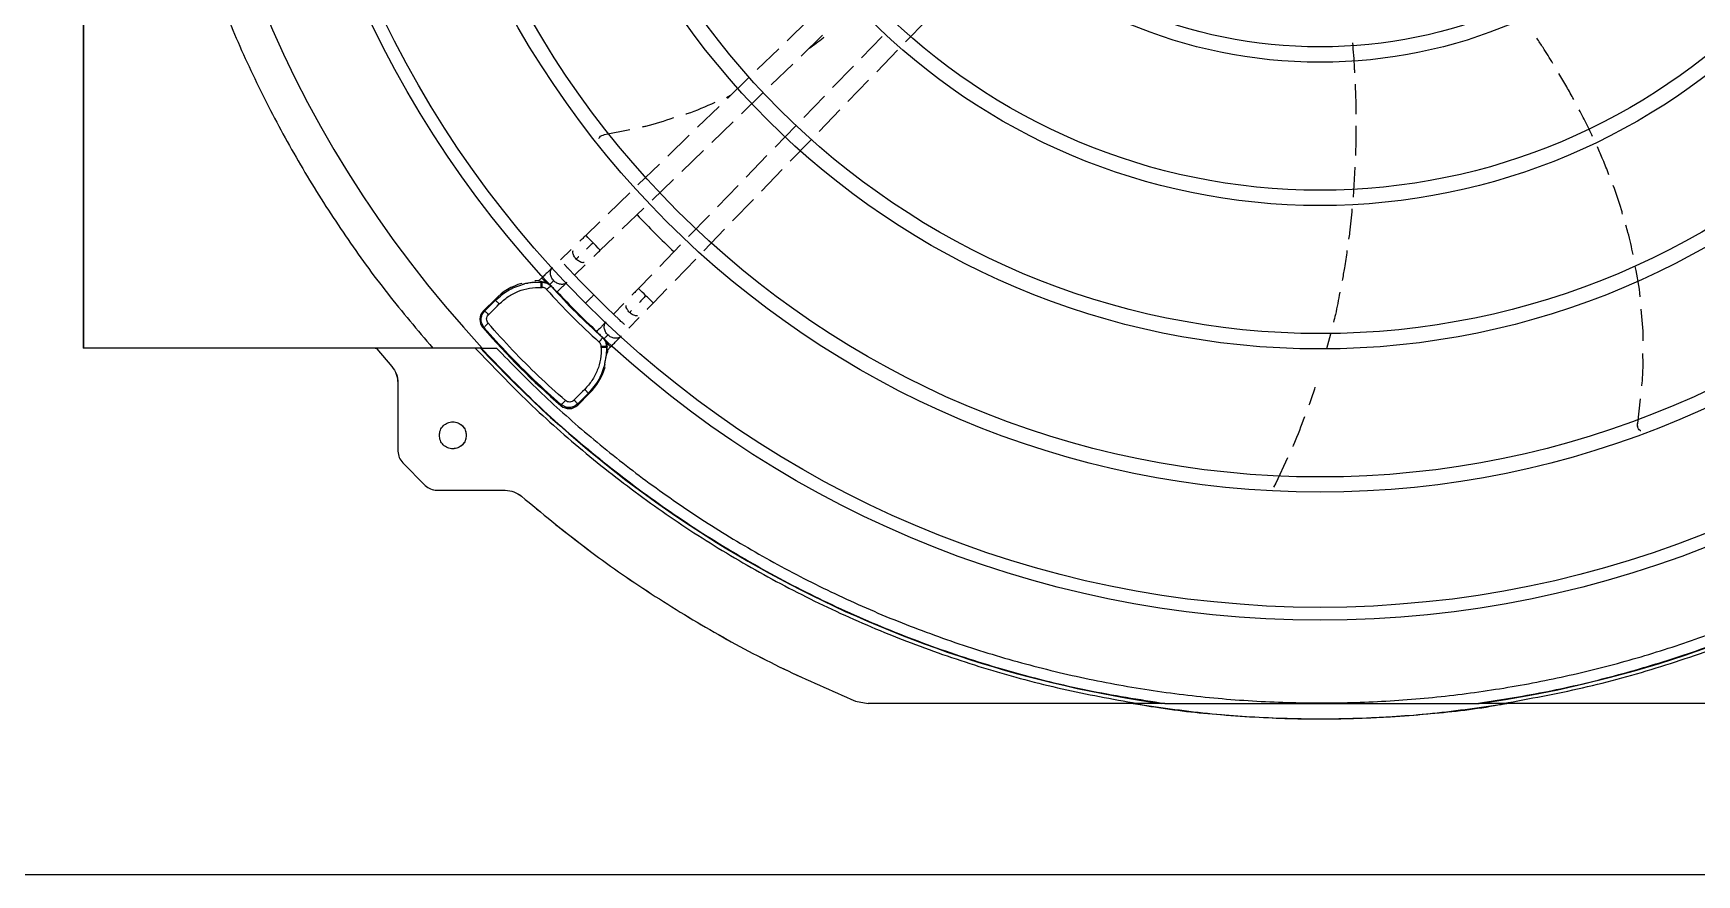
# Model space of a CAD drawing. Extents: x -1 to 275, y -26 to 150.
# Drawn here: x 87.13 to 102.94, y 37.77 to 45.76 of the extents above; entities that cross this region are included whole.
import ezdxf

# ---------------------------------------------------------------- set-up
doc = ezdxf.new("R2010")
doc.units = 0
doc.header["$MEASUREMENT"] = 0
doc.layers.get('0').update_dxf_attribs({"linetype": 'CONTINUOUS'})
doc.layers.add('0 Unit', color=7, linetype='CONTINUOUS')

msp = doc.modelspace()

# ---------------------------------------------------------------- linework, layer by layer
at = {"color": 7, "linetype": 'Continuous', "lineweight": 25}
for p, q in [((87.6075, 57.59329), (87.6075, 42.77045)), ((87.60919, 57.59329), (87.60919, 42.77045)), ((94.49948, 45.88665), (94.29506, 45.689)), ((95.42158, 45.67796), (95.619, 45.88214)), ((94.42842, 45.54413), (94.63184, 45.74082)), ((95.19837, 45.7303), (95.00165, 45.52684)), ((94.21613, 45.61268), (94.01259, 45.41587)), ((95.14798, 45.39499), (95.34501, 45.59877)), ((94.1454, 45.27047), (94.34941, 45.46773)), ((94.92552, 45.44811), (94.72818, 45.24401)), ((93.93334, 45.33925), (93.72906, 45.14172)), ((94.87346, 45.11108), (95.07033, 45.31469)), ((93.64945, 45.06475), (93.44608, 44.86811)), ((93.72053, 45.15105), (93.75955, 45.17121)), ((93.86196, 44.9964), (94.06571, 45.19341)), ((94.651, 45.1642), (94.45461, 44.96109)), ((93.57925, 44.72305), (93.783, 44.92006)), ((94.60012, 44.82838), (94.79728, 45.03229)), ((92.56019, 44.79732), (92.56072, 44.79732)), ((92.56072, 44.79732), (92.80037, 44.84699)), ((93.36673, 44.79139), (93.16283, 44.59423)), ((94.37822, 44.88208), (94.18108, 44.67819)), ((94.32529, 44.54414), (94.52318, 44.7488)), ((93.29555, 44.44874), (93.50005, 44.64647)), ((94.10425, 44.59873), (93.90727, 44.395)), ((93.08337, 44.5174), (92.87888, 44.31968)), ((94.05233, 44.26184), (94.249, 44.46524)), ((99.69173, 44.48779), (99.67359, 44.20236)), ((93.01328, 44.17581), (93.21662, 44.37242)), ((93.83057, 44.31568), (93.6338, 44.11218)), ((92.80044, 44.24384), (92.59562, 44.0458)), ((92.73034, 43.90223), (92.93357, 44.09874)), ((93.77764, 43.97775), (93.97568, 44.18256)), ((92.51719, 43.96996), (92.38358, 43.84077)), ((93.55708, 44.03283), (93.3596, 43.82859)), ((92.52042, 43.69926), (92.6502, 43.82474)), ((93.50448, 43.69524), (93.70103, 43.89851)), ((92.24412, 43.70623), (92.14277, 43.60864)), ((93.28344, 43.74982), (93.08553, 43.54514)), ((92.27562, 43.46329), (92.37805, 43.56192)), ((93.00982, 43.46684), (92.88349, 43.33618)), ((93.23086, 43.41225), (93.42774, 43.61587)), ((91.88027, 43.39417), (91.96055, 43.39705)), ((91.96406, 43.4363), (91.93228, 43.40558)), ((91.95896, 43.34687), (91.9684, 43.34656)), ((91.96055, 43.39705), (91.9606, 43.4029)), ((91.96984, 43.39675), (91.96055, 43.39705)), ((91.9606, 43.4029), (91.96985, 43.4022)), ((91.96985, 43.4022), (91.96984, 43.39675)), ((91.96984, 43.39675), (92.01496, 43.38617)), ((91.96985, 43.4022), (92.0042, 43.3949)), ((92.05407, 43.36139), (92.04116, 43.37374)), ((92.05406, 43.35733), (92.05407, 43.36139)), ((93.02496, 43.19931), (93.15328, 43.33201)), ((91.41233, 43.12465), (91.52392, 43.23624)), ((91.52421, 43.2244), (91.42396, 43.12423)), ((91.4585, 43.08736), (91.54019, 43.16897)), ((91.52392, 43.23624), (91.52421, 43.2244)), ((91.54019, 43.16897), (91.56028, 43.18906)), ((92.74599, 43.19431), (92.64676, 43.09213)), ((91.42396, 43.12423), (91.41233, 43.12465)), ((92.79211, 42.95925), (92.8912, 43.06129)), ((91.40621, 42.96432), (91.4182, 42.96379)), ((92.54462, 42.87084), (92.54074, 42.87065)), ((92.55697, 42.85792), (92.54462, 42.87084)), ((99.45798, 42.90373), (99.42129, 42.76146)), ((87.60919, 42.77045), (87.6075, 42.77045)), ((90.92879, 42.77045), (87.60919, 42.77045)), ((90.39778, 42.76331), (90.54036, 42.59436)), ((90.39856, 42.76331), (90.39778, 42.76331)), ((90.39856, 42.76331), (90.54114, 42.59436)), ((91.39948, 42.77045), (90.92879, 42.77045)), ((91.39948, 42.77045), (91.53413, 42.77045)), ((92.53038, 42.77543), (92.53009, 42.78486)), ((92.56959, 42.83154), (92.58016, 42.78642)), ((92.58046, 42.77715), (92.57758, 42.69686)), ((92.57811, 42.82099), (92.58538, 42.78668)), ((92.58538, 42.78668), (92.58016, 42.78642)), ((92.58016, 42.78642), (92.58046, 42.77715)), ((92.58605, 42.77744), (92.58046, 42.77715)), ((92.58605, 42.77744), (92.58538, 42.78668)), ((92.58864, 42.7493), (92.61928, 42.78099)), ((90.54036, 42.59436), (90.54114, 42.59436)), ((90.5975, 42.44033), (90.5975, 41.79071)), ((90.5975, 42.44033), (90.59829, 42.44033)), ((90.59829, 42.44033), (90.59829, 41.79071)), ((92.3726, 42.37675), (92.35251, 42.35666)), ((92.14721, 42.22331), (92.14721, 42.23478)), ((92.35251, 42.35666), (92.27089, 42.27496)), ((92.41913, 42.34102), (92.30754, 42.22943)), ((92.30754, 42.22943), (92.30763, 42.24055)), ((92.40781, 42.3408), (92.30763, 42.24055)), ((92.41913, 42.34102), (92.40781, 42.3408)), ((102.37783, 42.0543), (102.4035, 42.28664)), ((102.3773, 42.0543), (102.37783, 42.0543)), ((90.59829, 41.79071), (90.5975, 41.79071)), ((99.04955, 41.72776), (98.93913, 41.48828)), ((90.6444, 41.67937), (90.64362, 41.67937)), ((90.64362, 41.67937), (90.85696, 41.46603)), ((90.6444, 41.67937), (90.85774, 41.46603)), ((90.85774, 41.46603), (90.85696, 41.46603)), ((90.96908, 41.41991), (91.6187, 41.41991)), ((98.93913, 41.48828), (98.91631, 41.45057)), ((91.77273, 41.36277), (91.77195, 41.36277)), ((94.94592, 39.41802), (94.94513, 39.41802)), ((94.94513, 39.41802), (95.06462, 39.39446)), ((94.94592, 39.41802), (95.0654, 39.39446)), ((97.62213, 39.39446), (95.0654, 39.39446)), ((97.85765, 39.39446), (97.62213, 39.39446)), ((101.09832, 39.39446), (100.87147, 39.39446)), ((103.65503, 39.39446), (101.09832, 39.39446))]:
    msp.add_line(p, q, dxfattribs=at)
at = {"color": 8, "linetype": 'Continuous', "lineweight": 25}
for p, q in [((91.4182, 42.96379), (91.40032, 42.99535)), ((92.17769, 42.21734), (92.14721, 42.23478))]:
    msp.add_line(p, q, dxfattribs=at)
at = {"color": 8, "linetype": 'Continuous', "lineweight": 25, "flags": 128}
for points in [[(92.45222, 43.77001), (92.42602, 43.79709), (92.40377, 43.82005), (92.38887, 43.83539), (92.38358, 43.84077), (92.38358, 43.84077)], [(92.52041, 43.69926), (92.52041, 43.69926), (92.51529, 43.70464), (92.50053, 43.71998), (92.47838, 43.74294), (92.45222, 43.77001)]]:
    msp.add_lwpolyline(points, dxfattribs=at)
for centre, radius in [((99.35942, 50.18248), 9.99706), ((99.35942, 50.18187), 9.87436), ((99.35942, 50.18248), 8.78089), ((99.35942, 50.18187), 8.63615), ((99.35942, 50.18187), 7.41998), ((99.36561, 50.18196), 7.27453), ((99.35942, 50.18187), 6.05846), ((99.35942, 50.18187), 5.9131), ((99.35942, 50.18187), 4.69694), ((99.35942, 50.18187), 4.55158)]:
    msp.add_circle(centre, radius)
at = {"color": 7, "linetype": 'Continuous', "lineweight": 25}
for centre, radius, start, end in [((99.36453, 50.18187), 10.89215, 277.952419, 82.047581), ((99.36479, 50.18187), 10.88004, 137.062968, 222.937036), ((99.35804, 50.18056), 8.93517, 223.436613, 226.62464), ((99.36471, 50.1809), 9.76635, 223.11767, 225.000016), ((96.62239, 47.43948), 6.1186, 222.506594, 227.494873), ((99.36432, 50.18044), 9.76574, 224.999711, 226.882175), ((96.62255, 47.43965), 6.87305, 220.627733, 229.372173), ((99.36456, 50.18182), 10.8921, 222.877714, 262.047685)]:
    msp.add_arc(centre, radius, start, end, dxfattribs=at)
at = {"color": 8, "linetype": 'Continuous', "lineweight": 25}
for centre, radius, start, end in [((85.42573, 35.52844), 10.79717, 45.790223, 46.313352), ((88.10279, 38.1734), 6.45202, 45.572072, 46.081779)]:
    msp.add_arc(centre, radius, start, end, dxfattribs=at)
at = {"color": 7, "linetype": 'Continuous', "lineweight": 25}
for centre, major_axis, ratio, start_param, end_param in [((91.94122, 42.81787), (0.01095, 0.5912), 0.99873353, 0.30576453, 0.80328617), ((91.94122, 42.81787), (0.01095, 0.5912), 0.99873353, 0.02743731, 0.08783241), ((91.49599, 43.04118), (0.11816, -0.00449), 0.99887068, 2.39471439, 3.88810276), ((92.00077, 42.75833), (0.5912, 0.01098), 0.99873841, 6.20038528, 6.255253), ((92.00077, 42.75833), (0.5912, 0.01098), 0.99873841, 5.4798419, 5.9722231), ((92.22407, 42.31309), (-0.00447, 0.11816), 0.99886587, 2.39523002, 3.88862108)]:
    msp.add_ellipse(centre, major_axis=major_axis, ratio=ratio, start_param=start_param, end_param=end_param, dxfattribs=at)
for points, knots in [([(91.53413, 42.77045), (91.67666, 42.62471), (91.9638, 42.33112), (92.42865, 41.91994), (92.92123, 41.52942), (93.44251, 41.16462), (93.99053, 40.82744), (94.56326, 40.52083), (95.15806, 40.24731), (95.77155, 40.00927), (96.40072, 39.80843), (97.04224, 39.64622), (97.6925, 39.52367), (98.34779, 39.44135), (99.0045, 39.39939), (99.65919, 39.39747), (100.30774, 39.43487), (100.94675, 39.51034), (101.57303, 39.62229), (102.18436, 39.769), (102.77827, 39.94848), (103.35556, 40.1596), (103.91996, 40.4031), (104.47467, 40.681), (105.01952, 40.99467), (105.55133, 41.34387), (106.06731, 41.72831), (106.56405, 42.14697), (107.03821, 42.59838), (107.48632, 43.08028), (107.90567, 43.59052), (108.2937, 44.12652), (108.64811, 44.68531), (108.96701, 45.26365), (109.24894, 45.85825), (109.49292, 46.46578), (109.69812, 47.08216), (109.86439, 47.70376), (109.99208, 48.32702), (110.08193, 48.94925), (110.1349, 49.56742), (110.15233, 50.18186), (110.1349, 50.7963), (110.08193, 51.41447), (109.99208, 52.0367), (109.8644, 52.65997), (109.69812, 53.28157), (109.49293, 53.89794), (109.24895, 54.50546), (108.96702, 55.10006), (108.64812, 55.67842), (108.2937, 56.23721), (107.90567, 56.77321), (107.48633, 57.28344), (107.03822, 57.76534), (106.56405, 58.21676), (106.06732, 58.63542), (105.55134, 59.01986), (105.01953, 59.36906), (104.47468, 59.68273), (103.91997, 59.96063), (103.35557, 60.20413), (102.77828, 60.41525), (102.18437, 60.59472), (101.57305, 60.74144), (100.94676, 60.85339), (100.30775, 60.92887), (99.6592, 60.96626), (99.00452, 60.96434), (98.34781, 60.92238), (97.69251, 60.84007), (97.04225, 60.71752), (96.40073, 60.55531), (95.77157, 60.35447), (95.15808, 60.11643), (94.56327, 59.84291), (93.99054, 59.5363), (93.44252, 59.19912), (92.92125, 58.83433), (92.42867, 58.4438), (91.96381, 58.03262), (91.67666, 57.73902), (91.53413, 57.59329)], [0, 0, 0, 0, 0.01189592, 0.02396584, 0.03619649, 0.04857359, 0.06108194, 0.07373471, 0.0864717, 0.09927432, 0.11212355, 0.12500004, 0.13787625, 0.15072533, 0.16352795, 0.17626509, 0.18891813, 0.20142621, 0.21380317, 0.22603385, 0.23810393, 0.25000004, 0.2618959, 0.27396585, 0.28619652, 0.29857361, 0.31108196, 0.32373474, 0.33647171, 0.34927432, 0.36212355, 0.37500004, 0.38787624, 0.40072531, 0.41352793, 0.42626506, 0.4389181, 0.45142619, 0.46380314, 0.47603381, 0.48810388, 0.50000001, 0.51189586, 0.52396581, 0.53619649, 0.54857357, 0.56108191, 0.57373469, 0.58647168, 0.59927428, 0.6121235, 0.62499999, 0.63787621, 0.65072529, 0.66352791, 0.67626502, 0.68891805, 0.70142614, 0.71380312, 0.72603376, 0.73810387, 0.74999998, 0.76189582, 0.77396578, 0.78619645, 0.79857355, 0.81108188, 0.82373468, 0.83647168, 0.84927427, 0.86212351, 0.87499998, 0.88787621, 0.90072531, 0.91352792, 0.92626504, 0.93891808, 0.95142617, 0.96380314, 0.97603381, 0.98810396, 1, 1, 1, 1]), ([(100.84311, 39.39447), (101.05753, 39.42764), (101.48639, 39.49398), (102.12068, 39.64199), (102.7455, 39.82488), (103.35815, 40.0455), (103.95656, 40.30213), (104.53856, 40.59411), (105.10207, 40.92031), (105.6451, 41.27961), (106.16569, 41.6707), (106.66199, 42.09219), (107.13223, 42.54257), (107.57472, 43.02025), (107.98788, 43.5235), (108.37024, 44.05054), (108.72043, 44.59947), (109.03721, 45.16835), (109.31943, 45.75514), (109.5661, 46.35774), (109.77633, 46.97399), (109.94937, 47.60171), (110.0846, 48.23864), (110.18154, 48.88251), (110.23984, 49.53102), (110.2593, 50.18186), (110.23984, 50.8327), (110.18154, 51.48121), (110.0846, 52.12509), (109.94937, 52.76202), (109.77633, 53.38973), (109.5661, 54.00599), (109.31944, 54.60859), (109.03721, 55.19537), (108.72044, 55.76425), (108.37025, 56.31319), (107.98788, 56.84023), (107.57472, 57.34348), (107.13223, 57.82115), (106.662, 58.27154), (106.1657, 58.69303), (105.64511, 59.08412), (105.10208, 59.44342), (104.53856, 59.76963), (103.95657, 60.0616), (103.35816, 60.31823), (102.74551, 60.53886), (102.12069, 60.72175), (101.4864, 60.86976), (101.05755, 60.93609), (100.84312, 60.96926)], [0, 0, 0, 0, 0.02083334, 0.04166665, 0.06250003, 0.08333335, 0.10416665, 0.125, 0.1458333, 0.16666668, 0.18749997, 0.20833336, 0.22916668, 0.25000001, 0.27083332, 0.29166664, 0.31250001, 0.33333334, 0.35416664, 0.37499996, 0.39583334, 0.41666666, 0.43749998, 0.4583333, 0.47916665, 0.5, 0.5208333, 0.54166664, 0.5625, 0.58333332, 0.60416664, 0.62499998, 0.64583333, 0.66666665, 0.68749999, 0.70833331, 0.72916664, 0.74999997, 0.77083333, 0.79166666, 0.81249999, 0.83333331, 0.85416669, 0.875, 0.89583335, 0.91666666, 0.9375, 0.95833334, 0.97916668, 1, 1, 1, 1]), ([(101.09832, 39.39446), (101.35118, 39.44051), (101.85689, 39.5326), (102.60073, 39.7381), (103.32907, 39.99171), (104.03748, 40.29706), (104.72268, 40.65131), (105.38118, 41.05306), (106.00972, 41.50021), (106.60518, 41.99056), (107.16459, 42.52166), (107.68517, 43.09088), (108.16433, 43.69538), (108.59969, 44.33215), (108.98907, 44.99803), (109.33054, 45.68971), (109.6224, 46.40373), (109.86321, 47.13655), (110.05175, 47.88452), (110.1871, 48.64393), (110.26859, 49.41098), (110.29579, 50.18188), (110.26858, 50.95277), (110.1871, 51.71982), (110.05175, 52.47923), (109.8632, 53.2272), (109.6224, 53.96002), (109.33053, 54.67405), (108.98906, 55.36572), (108.59967, 56.0316), (108.16432, 56.66837), (107.68516, 57.27287), (107.16458, 57.84209), (106.60517, 58.37319), (106.00971, 58.86354), (105.38116, 59.31068), (104.72266, 59.71243), (104.03747, 60.06668), (103.32905, 60.37203), (102.60071, 60.62564), (101.85688, 60.83114), (101.35116, 60.92323), (101.0983, 60.96927)], [0, 0, 0, 0, 0.02500002, 0.05000002, 0.07500002, 0.10000003, 0.12499999, 0.15000004, 0.17499999, 0.20000003, 0.22500003, 0.25, 0.27500001, 0.30000002, 0.325, 0.35000002, 0.375, 0.4, 0.42500002, 0.45000001, 0.47500003, 0.50000003, 0.52499999, 0.55000001, 0.57500001, 0.6, 0.62500003, 0.65, 0.67500002, 0.70000003, 0.72500002, 0.75000002, 0.77499999, 0.80000001, 0.825, 0.85000003, 0.87500003, 0.89999998, 0.92500001, 0.95, 0.975, 1, 1, 1, 1]), ([(90.92879, 57.59329), (90.78328, 57.42182), (90.49225, 57.07888), (90.09587, 56.53241), (89.73076, 55.96495), (89.40099, 55.37609), (89.10701, 54.76862), (88.85008, 54.14456), (88.63109, 53.50621), (88.45082, 52.85585), (88.30993, 52.19585), (88.20894, 51.52857), (88.14819, 50.85644), (88.12792, 50.18187), (88.14819, 49.5073), (88.20894, 48.83516), (88.30993, 48.16789), (88.45082, 47.50788), (88.63109, 46.85753), (88.85008, 46.21917), (89.10701, 45.59511), (89.40099, 44.98765), (89.73076, 44.39879), (90.09588, 43.83132), (90.49225, 43.28485), (90.78328, 42.94191), (90.92879, 42.77045)], [0, 0, 0, 0, 0.04166667, 0.08333333, 0.125, 0.16666666, 0.20833334, 0.25000002, 0.29166668, 0.33333335, 0.375, 0.41666669, 0.45833337, 0.49999998, 0.54166666, 0.58333334, 0.62500004, 0.66666665, 0.70833332, 0.75000002, 0.7916667, 0.83333334, 0.87500001, 0.91666668, 0.95833336, 1, 1, 1, 1]), ([(94.50404, 45.61724), (94.54953, 45.64966), (94.598, 45.68421), (94.64384, 45.72215), (94.64667, 45.72448)], [0, 0, 0, 0, 0.93838513, 1, 1, 1, 1]), ([(101.57308, 45.47258), (101.54195, 45.52337), (101.49211, 45.60469), (101.4395, 45.68423), (101.41975, 45.71408)], [0, 0, 0, 0, 0.62458899, 1, 1, 1, 1]), ([(99.66751, 45.66971), (99.67406, 45.59037), (99.68183, 45.49625), (99.68629, 45.40081), (99.68699, 45.38583)], [0, 0, 0, 0, 0.8430023, 1, 1, 1, 1]), ([(101.77074, 45.13063), (101.74868, 45.17132), (101.70347, 45.25473), (101.65482, 45.33618), (101.6299, 45.37789)], [0, 0, 0, 0, 0.48783985, 1, 1, 1, 1]), ([(99.6923, 45.27636), (99.69304, 45.26159), (99.69733, 45.17524), (99.70014, 45.08061), (99.70009, 45.00087), (99.70008, 44.99318)], [0, 0, 0, 0, 0.15715941, 0.91876163, 1, 1, 1, 1]), ([(93.33426, 44.99406), (93.33831, 44.99528), (93.43382, 45.02404), (93.52502, 45.06591), (93.61237, 45.106)], [0, 0, 0, 0, 0.04234426, 1, 1, 1, 1]), ([(92.92266, 44.87234), (92.9335, 44.87453), (93.03411, 44.89488), (93.13168, 44.92878), (93.21874, 44.95902)], [0, 0, 0, 0, 0.10772802, 1, 1, 1, 1]), ([(101.94864, 44.78079), (101.93177, 44.81682), (101.8917, 44.90238), (101.84782, 44.98606), (101.82242, 45.03451)], [0, 0, 0, 0, 0.42108076, 1, 1, 1, 1]), ([(92.50753, 44.76045), (92.50982, 44.76517), (92.5157, 44.77728), (92.53475, 44.79117), (92.55139, 44.79519), (92.56019, 44.79732)], [0, 0, 0, 0, 0.23203407, 0.59403736, 1, 1, 1, 1]), ([(92.50784, 44.76006), (92.5102, 44.76494), (92.51614, 44.77719), (92.5353, 44.79119), (92.55193, 44.7952), (92.56072, 44.79732)], [0, 0, 0, 0, 0.23772016, 0.59707421, 1, 1, 1, 1]), ([(99.70011, 44.88197), (99.70035, 44.84379), (99.70095, 44.74912), (99.69733, 44.65452), (99.69517, 44.59808)], [0, 0, 0, 0, 0.40333981, 1, 1, 1, 1]), ([(102.10429, 44.41721), (102.08596, 44.46514), (102.05199, 44.554), (102.0129, 44.64074), (101.99489, 44.68068)], [0, 0, 0, 0, 0.53950514, 1, 1, 1, 1]), ([(102.2348, 44.04341), (102.23086, 44.05719), (102.2048, 44.14852), (102.17443, 44.23945), (102.14456, 44.3151), (102.14434, 44.31567)], [0, 0, 0, 0, 0.14993325, 0.99363261, 1, 1, 1, 1]), ([(99.66307, 44.0921), (99.65661, 44.01655), (99.64843, 43.92087), (99.63445, 43.82607), (99.63151, 43.80612)], [0, 0, 0, 0, 0.78959581, 1, 1, 1, 1]), ([(92.38358, 43.84077), (92.37354, 43.83107), (92.35427, 43.81244), (92.33655, 43.79533), (92.32806, 43.78713)], [0, 0, 0, 0, 0.52082038, 1, 1, 1, 1]), ([(102.33504, 43.65747), (102.31978, 43.72773), (102.29943, 43.82142), (102.27233, 43.91348), (102.26556, 43.9365)], [0, 0, 0, 0, 0.75002041, 1, 1, 1, 1]), ([(92.45222, 43.77001), (92.44008, 43.75828), (92.4184, 43.73732), (92.39762, 43.71725), (92.38848, 43.70842)], [0, 0, 0, 0, 0.56005027, 1, 1, 1, 1]), ([(92.45891, 43.63984), (92.46011, 43.64099), (92.46957, 43.65012), (92.4906, 43.67044), (92.51048, 43.68965), (92.52042, 43.69926)], [0, 0, 0, 0, 0.06782543, 0.53375694, 1, 1, 1, 1]), ([(99.61576, 43.69605), (99.60873, 43.64129), (99.59643, 43.54555), (99.57696, 43.45122), (99.56862, 43.41085)], [0, 0, 0, 0, 0.57203343, 1, 1, 1, 1]), ([(92.06729, 43.53596), (92.06081, 43.52972), (92.04787, 43.51725), (92.02235, 43.49263), (91.99404, 43.46529), (91.97402, 43.44594), (91.96401, 43.43626)], [0, 0, 0, 0, 0.25012582, 0.50004049, 0.74993816, 1, 1, 1, 1]), ([(92.2073, 43.53379), (92.20144, 43.54048), (92.19121, 43.55217), (92.18283, 43.56219), (92.17925, 43.56647)], [0, 0, 0, 0, 0.57248786, 1, 1, 1, 1]), ([(92.23575, 43.50561), (92.232, 43.50928), (92.2233, 43.51777), (92.2131, 43.52799), (92.2073, 43.53379)], [0, 0, 0, 0, 0.43217551, 1, 1, 1, 1]), ([(102.40175, 43.25587), (102.40174, 43.25594), (102.3948, 43.35293), (102.37459, 43.44869), (102.3544, 43.54437)], [0, 0, 0, 0, 0.00072988, 1, 1, 1, 1]), ([(91.52421, 43.2244), (91.56622, 43.26079), (91.6483, 43.33191), (91.75177, 43.36468), (91.80229, 43.38069)], [0, 0, 0, 0, 0.51171491, 1, 1, 1, 1]), ([(91.56028, 43.18906), (91.58779, 43.21354), (91.64281, 43.26251), (91.74205, 43.31236), (91.84852, 43.34393), (91.92214, 43.34589), (91.95896, 43.34687)], [0, 0, 0, 0, 0.25000105, 0.50000121, 0.74999986, 1, 1, 1, 1]), ([(91.77714, 43.3762), (91.77794, 43.37614), (91.77955, 43.37602), (91.78871, 43.37783), (91.79774, 43.37973), (91.80229, 43.38069)], [0, 0, 0, 0, 0.33193425, 0.66326494, 1, 1, 1, 1]), ([(91.88027, 43.39416), (91.87401, 43.39308), (91.86137, 43.3909), (91.84657, 43.38794), (91.83827, 43.38656), (91.83474, 43.38598), (91.82813, 43.38491), (91.81624, 43.38317), (91.80771, 43.38165), (91.80229, 43.38068)], [0, 0, 0, 0, 0.25660518, 0.51806655, 0.5332425, 0.55988111, 0.64746674, 0.77621648, 1, 1, 1, 1]), ([(91.88027, 43.39417), (91.88541, 43.39486), (91.8949, 43.39613), (91.90428, 43.39753), (91.90513, 43.39815), (91.90556, 43.39847)], [0, 0, 0, 0, 0.36680927, 0.676056, 1, 1, 1, 1]), ([(91.9606, 43.4029), (91.95253, 43.4035), (91.94104, 43.40436), (91.93425, 43.40531), (91.93236, 43.40586), (91.93313, 43.40618), (91.93329, 43.40625)], [0, 0, 0, 0, 0.51293538, 0.72977065, 0.94135023, 1, 1, 1, 1]), ([(91.95896, 43.34687), (91.95917, 43.35344), (91.9596, 43.3666), (91.96012, 43.38262), (91.96047, 43.39402), (91.96052, 43.39604), (91.96055, 43.39705)], [0, 0, 0, 0, 0.25000075, 0.49999682, 0.75000266, 1, 1, 1, 1]), ([(91.9684, 43.34656), (91.9686, 43.35313), (91.96901, 43.36629), (91.96948, 43.38231), (91.9698, 43.39372), (91.96983, 43.39574), (91.96984, 43.39675)], [0, 0, 0, 0, 0.24999942, 0.499994, 0.74999548, 1, 1, 1, 1]), ([(92.01118, 43.32649), (92.00833, 43.32934), (92.00261, 43.33507), (91.99197, 43.34116), (91.98049, 43.34545), (91.97241, 43.34619), (91.9684, 43.34656)], [0, 0, 0, 0, 0.24877774, 0.50057364, 0.7521473, 1, 1, 1, 1]), ([(92.04116, 43.37374), (92.03564, 43.37791), (92.02386, 43.3868), (92.01102, 43.39209), (92.0042, 43.3949)], [0, 0, 0, 0, 0.46911619, 1, 1, 1, 1]), ([(92.05406, 43.35733), (92.05295, 43.35721), (92.05066, 43.35695), (92.04053, 43.35028), (92.02679, 43.33978), (92.01627, 43.33082), (92.01118, 43.32649)], [0, 0, 0, 0, 0.24184858, 0.49997479, 0.75811382, 1, 1, 1, 1]), ([(92.01118, 43.32649), (92.09058, 43.23959), (92.24938, 43.06579), (92.42314, 42.90702), (92.51002, 42.82764)], [0, 0, 0, 0, 0.50000087, 1, 1, 1, 1]), ([(92.07849, 43.40976), (92.0727, 43.40419), (92.06234, 43.3942), (92.04765, 43.38), (92.04116, 43.37374)], [0, 0, 0, 0, 0.55831737, 1, 1, 1, 1]), ([(92.54074, 42.87065), (92.45602, 42.94814), (92.28658, 43.10311), (92.13157, 43.27259), (92.05406, 43.35733)], [0, 0, 0, 0, 0.49999938, 1, 1, 1, 1]), ([(92.05407, 43.36139), (92.05944, 43.3555), (92.07022, 43.34367), (92.08454, 43.32849), (92.09664, 43.31607), (92.10495, 43.30802), (92.1096, 43.30395), (92.1098, 43.30433), (92.10989, 43.30448)], [0, 0, 0, 0, 0.18087626, 0.36307985, 0.54051449, 0.72811583, 0.89029815, 1, 1, 1, 1]), ([(92.10875, 43.30239), (92.11803, 43.31135), (92.13658, 43.32928), (92.1625, 43.35432), (92.18586, 43.37685), (92.19783, 43.38838), (92.20381, 43.39415)], [0, 0, 0, 0, 0.25013792, 0.50015327, 0.74999353, 1, 1, 1, 1]), ([(92.88349, 43.33618), (92.87389, 43.32626), (92.85471, 43.30643), (92.83396, 43.28499), (92.82444, 43.27516), (92.82285, 43.27353)], [0, 0, 0, 0, 0.45479462, 0.90914447, 1, 1, 1, 1]), ([(91.52422, 43.2244), (91.52493, 43.22377), (91.52634, 43.22253), (91.53454, 43.21455), (91.54609, 43.20318), (91.55555, 43.19377), (91.56028, 43.18906)], [0, 0, 0, 0, 0.24999527, 0.49999701, 0.75000345, 1, 1, 1, 1]), ([(92.38092, 43.1971), (92.38124, 43.19741), (92.38198, 43.19813), (92.38787, 43.20398), (92.39692, 43.21301), (92.40796, 43.22403), (92.42079, 43.23685), (92.43349, 43.24956), (92.44418, 43.26026), (92.45263, 43.26874), (92.45797, 43.27411), (92.45859, 43.27476), (92.45886, 43.27505)], [0, 0, 0, 0, 0.09142796, 0.20730221, 0.29898218, 0.40002168, 0.50631239, 0.6122537, 0.71235431, 0.80274967, 0.91261822, 1, 1, 1, 1]), ([(92.95446, 43.26777), (92.94272, 43.25563), (92.92177, 43.23395), (92.90167, 43.21319), (92.89283, 43.20406)], [0, 0, 0, 0, 0.5600547, 1, 1, 1, 1]), ([(92.96793, 43.14037), (92.9683, 43.14075), (92.97669, 43.14941), (92.99621, 43.16958), (93.01541, 43.18942), (93.025, 43.19935)], [0, 0, 0, 0, 0.02260027, 0.51113865, 1, 1, 1, 1]), ([(99.54694, 43.29979), (99.53478, 43.2293), (99.51824, 43.1335), (99.4933, 43.03985), (99.48671, 43.01511)], [0, 0, 0, 0, 0.73577068, 1, 1, 1, 1]), ([(91.40032, 42.99535), (91.39858, 42.9982), (91.38958, 43.01296), (91.38786, 43.04638), (91.396, 43.08959), (91.41466, 43.1127), (91.42396, 43.12423)], [0, 0, 0, 0, 0.07173689, 0.37086205, 0.68626492, 1, 1, 1, 1]), ([(91.4182, 42.96379), (91.41837, 42.96512), (91.41872, 42.96786), (91.42695, 42.97816), (91.43981, 42.99154), (91.45057, 43.00127), (91.45576, 43.00596)], [0, 0, 0, 0, 0.2412465, 0.5000541, 0.75883227, 1, 1, 1, 1]), ([(91.42396, 43.12423), (91.42449, 43.12343), (91.42554, 43.12182), (91.43327, 43.11337), (91.44446, 43.10163), (91.45382, 43.09212), (91.4585, 43.08736)], [0, 0, 0, 0, 0.24999821, 0.49999027, 0.74999325, 1, 1, 1, 1]), ([(91.45576, 43.00596), (91.4515, 43.01213), (91.44299, 43.02445), (91.43962, 43.04726), (91.44449, 43.06845), (91.45263, 43.08132), (91.45782, 43.08667), (91.4585, 43.08736)], [0, 0, 0, 0, 0.25091724, 0.5005218, 0.74979909, 0.96750876, 1, 1, 1, 1]), ([(92.18951, 42.27221), (92.10387, 42.34858), (91.93201, 42.50185), (91.68585, 42.74803), (91.53234, 42.92012), (91.45576, 43.00596)], [0, 0, 0, 0, 0.33231681, 0.66694549, 1, 1, 1, 1]), ([(92.57763, 43.02094), (92.57181, 43.01495), (92.56019, 43.00298), (92.53753, 42.97959), (92.51239, 42.95362), (92.49441, 42.93504), (92.48542, 42.92574)], [0, 0, 0, 0, 0.25011658, 0.4999956, 0.74997875, 1, 1, 1, 1]), ([(92.71763, 43.02345), (92.71182, 43.02926), (92.7016, 43.03947), (92.6931, 43.04818), (92.68943, 43.05194)], [0, 0, 0, 0, 0.56905431, 1, 1, 1, 1]), ([(92.75029, 42.99543), (92.74599, 42.99902), (92.73598, 43.00739), (92.7243, 43.01762), (92.71763, 43.02345)], [0, 0, 0, 0, 0.42974965, 1, 1, 1, 1]), ([(102.4297, 42.8393), (102.42988, 42.84727), (102.43224, 42.94708), (102.42078, 43.04685), (102.41023, 43.13865)], [0, 0, 0, 0, 0.07987082, 1, 1, 1, 1]), ([(92.14721, 42.23478), (92.06196, 42.3109), (91.89131, 42.46327), (91.64677, 42.70781), (91.49435, 42.87851), (91.4182, 42.96379)], [0, 0, 0, 0, 0.33313478, 0.66686602, 1, 1, 1, 1]), ([(92.4875, 42.92688), (92.48736, 42.92679), (92.48699, 42.92655), (92.49103, 42.92195), (92.49902, 42.9137), (92.5114, 42.90161), (92.52689, 42.887), (92.53872, 42.87621), (92.54462, 42.87084)], [0, 0, 0, 0, 0.11177582, 0.27357511, 0.45080048, 0.63777936, 0.8195625, 1, 1, 1, 1]), ([(92.51002, 42.82764), (92.51436, 42.83273), (92.52331, 42.84326), (92.53377, 42.85702), (92.54041, 42.8672), (92.54063, 42.86952), (92.54074, 42.87065)], [0, 0, 0, 0, 0.24188032, 0.50002498, 0.75815476, 1, 1, 1, 1]), ([(92.59307, 42.89518), (92.58747, 42.88942), (92.57745, 42.87909), (92.56325, 42.86441), (92.55697, 42.85792)], [0, 0, 0, 0, 0.55832877, 1, 1, 1, 1]), ([(92.57811, 42.82099), (92.57531, 42.8278), (92.57003, 42.84063), (92.56114, 42.8524), (92.55697, 42.85792)], [0, 0, 0, 0, 0.53088575, 1, 1, 1, 1]), ([(92.61928, 42.78099), (92.62894, 42.79098), (92.64826, 42.81095), (92.67555, 42.83915), (92.70014, 42.86453), (92.71261, 42.87737), (92.71884, 42.8838)], [0, 0, 0, 0, 0.25017771, 0.50011676, 0.74999395, 1, 1, 1, 1]), ([(90.39778, 42.76331), (90.39679, 42.76437), (90.39481, 42.76647), (90.39105, 42.7687), (90.38694, 42.77017), (90.38406, 42.77035), (90.38262, 42.77045)], [0, 0, 0, 0, 0.24998025, 0.49998427, 0.74999678, 1, 1, 1, 1]), ([(90.3834, 42.77045), (90.38484, 42.77035), (90.38773, 42.77017), (90.39183, 42.7687), (90.39559, 42.76647), (90.39757, 42.76437), (90.39856, 42.76331)], [0, 0, 0, 0, 0.25000322, 0.50001573, 0.75001975, 1, 1, 1, 1]), ([(91.33155, 42.77045), (91.49941, 42.59548), (91.83513, 42.24553), (92.38156, 41.76456), (92.95634, 41.31851), (93.56018, 40.91235), (94.18951, 40.54706), (94.8418, 40.22454), (95.51405, 39.94587), (96.20348, 39.71344), (96.90634, 39.52395), (97.38353, 39.43763), (97.62213, 39.39446)], [0, 0, 0, 0, 0.10000002, 0.20000004, 0.29999995, 0.40000005, 0.50000004, 0.60000016, 0.69999999, 0.80000004, 0.90000013, 1, 1, 1, 1]), ([(91.38809, 42.77045), (91.56115, 42.59143), (91.90727, 42.23341), (92.47158, 41.74309), (93.0656, 41.28996), (93.68997, 40.87931), (94.34082, 40.51221), (95.01537, 40.19071), (95.71032, 39.91591), (96.42259, 39.69038), (97.14819, 39.51053), (97.64012, 39.43315), (97.88608, 39.39446)], [0, 0, 0, 0, 0.09999997, 0.19999998, 0.29999997, 0.39999998, 0.49999991, 0.59999995, 0.69999992, 0.80000001, 0.90000005, 1, 1, 1, 1]), ([(92.53038, 42.77543), (92.5294, 42.73861), (92.52745, 42.66499), (92.49588, 42.55852), (92.44603, 42.45928), (92.39708, 42.40426), (92.3726, 42.37675)], [0, 0, 0, 0, 0.2499975, 0.49999556, 0.74999662, 1, 1, 1, 1]), ([(92.53009, 42.78486), (92.52972, 42.78887), (92.52899, 42.79696), (92.5247, 42.80844), (92.51861, 42.81907), (92.51287, 42.8248), (92.51002, 42.82764)], [0, 0, 0, 0, 0.24779498, 0.49943096, 0.75118998, 1, 1, 1, 1]), ([(92.58016, 42.78642), (92.57916, 42.78639), (92.57717, 42.78634), (92.56581, 42.78598), (92.54981, 42.78548), (92.53666, 42.78507), (92.53009, 42.78486)], [0, 0, 0, 0, 0.24999594, 0.49999599, 0.75000089, 1, 1, 1, 1]), ([(92.58046, 42.77715), (92.57946, 42.77711), (92.57747, 42.77702), (92.5661, 42.77662), (92.55011, 42.77609), (92.53696, 42.77565), (92.53038, 42.77543)], [0, 0, 0, 0, 0.2500081, 0.5000047, 0.75000598, 1, 1, 1, 1]), ([(92.56409, 42.61888), (92.56506, 42.6243), (92.56707, 42.63558), (92.56901, 42.64895), (92.57138, 42.66313), (92.57433, 42.67795), (92.5765, 42.69059), (92.57757, 42.69686)], [0, 0, 0, 0, 0.22403018, 0.46648185, 0.48173847, 0.74326104, 1, 1, 1, 1]), ([(92.58178, 42.72225), (92.58152, 42.72193), (92.58099, 42.7213), (92.57981, 42.71366), (92.57865, 42.70484), (92.57781, 42.69863), (92.57758, 42.69686)], [0, 0, 0, 0, 0.28746422, 0.57416178, 0.8782828, 1, 1, 1, 1]), ([(92.58925, 42.75024), (92.58919, 42.75009), (92.58889, 42.74933), (92.58837, 42.75119), (92.58747, 42.75793), (92.58663, 42.76939), (92.58605, 42.77744)], [0, 0, 0, 0, 0.05435949, 0.26672812, 0.48469879, 1, 1, 1, 1]), ([(102.41712, 42.41002), (102.41886, 42.42486), (102.43081, 42.5269), (102.42892, 42.63025), (102.4273, 42.71857)], [0, 0, 0, 0, 0.14537869, 1, 1, 1, 1]), ([(90.54036, 42.59436), (90.5568, 42.57126), (90.58967, 42.52504), (90.59489, 42.46856), (90.5975, 42.44033)], [0, 0, 0, 0, 0.50000198, 1, 1, 1, 1]), ([(90.54114, 42.59436), (90.55758, 42.57126), (90.59045, 42.52504), (90.59567, 42.46856), (90.59829, 42.44033)], [0, 0, 0, 0, 0.50000198, 1, 1, 1, 1]), ([(92.56409, 42.61888), (92.54809, 42.56835), (92.51532, 42.46488), (92.4442, 42.3828), (92.40781, 42.3408)], [0, 0, 0, 0, 0.48829389, 1, 1, 1, 1]), ([(92.56409, 42.61888), (92.56303, 42.61389), (92.5609, 42.60389), (92.55929, 42.59559), (92.55945, 42.59433), (92.55952, 42.59382)], [0, 0, 0, 0, 0.37191077, 0.74510217, 1, 1, 1, 1]), ([(92.40781, 42.3408), (92.4072, 42.34149), (92.40599, 42.34288), (92.39805, 42.35104), (92.3867, 42.36257), (92.3773, 42.37202), (92.3726, 42.37675)], [0, 0, 0, 0, 0.25000233, 0.50000933, 0.7500026, 1, 1, 1, 1]), ([(99.31107, 42.39938), (99.29638, 42.34958), (99.27925, 42.29151), (99.25709, 42.2355), (99.25394, 42.22752)], [0, 0, 0, 0, 0.85756126, 1, 1, 1, 1]), ([(92.14721, 42.23478), (92.14855, 42.23493), (92.15133, 42.23524), (92.16165, 42.24343), (92.17508, 42.25626), (92.18481, 42.26702), (92.18951, 42.27221)], [0, 0, 0, 0, 0.24106608, 0.49981504, 0.75864179, 1, 1, 1, 1]), ([(92.30763, 42.24055), (92.29611, 42.23125), (92.27299, 42.2126), (92.22946, 42.20435), (92.19564, 42.2063), (92.18059, 42.21556), (92.17769, 42.21734)], [0, 0, 0, 0, 0.31116652, 0.62398385, 0.92760979, 1, 1, 1, 1]), ([(92.27089, 42.27496), (92.27021, 42.2743), (92.26752, 42.27169), (92.26159, 42.26709), (92.2493, 42.26032), (92.23078, 42.25609), (92.20799, 42.25945), (92.19568, 42.26795), (92.18951, 42.27221)], [0, 0, 0, 0, 0.032196, 0.12542168, 0.25076399, 0.49987053, 0.74927251, 1, 1, 1, 1]), ([(92.30763, 42.24055), (92.30685, 42.24106), (92.30528, 42.24209), (92.29686, 42.24978), (92.28515, 42.26094), (92.27565, 42.27029), (92.27089, 42.27496)], [0, 0, 0, 0, 0.24999728, 0.49999809, 0.74999755, 1, 1, 1, 1]), ([(90.99181, 41.94157), (90.99374, 41.95834), (90.99759, 41.99188), (91.02722, 42.03452), (91.06957, 42.06302), (91.11994, 42.07303), (91.17031, 42.06302), (91.21266, 42.03452), (91.24228, 41.99188), (91.24614, 41.95834), (91.24806, 41.94157)], [0, 0, 0, 0, 0.12499905, 0.24999862, 0.37500023, 0.49999928, 0.62499977, 0.75000138, 0.87500095, 1, 1, 1, 1]), ([(91.11916, 42.06969), (91.13595, 42.06777), (91.16952, 42.06392), (91.21187, 42.03429), (91.2415, 41.99194), (91.24536, 41.95836), (91.24728, 41.94157)], [0, 0, 0, 0, 0.25000062, 0.50000347, 0.75000226, 1, 1, 1, 1]), ([(99.21115, 42.11797), (99.17959, 42.03018), (99.14538, 41.935), (99.10309, 41.84383), (99.09981, 41.83677)], [0, 0, 0, 0, 0.92249093, 1, 1, 1, 1]), ([(102.40674, 41.98365), (102.40521, 41.98444), (102.39635, 41.98899), (102.38439, 42.0037), (102.37505, 42.02795), (102.37652, 42.04518), (102.3773, 42.0543)], [0, 0, 0, 0, 0.06312289, 0.36614603, 0.66494162, 1, 1, 1, 1]), ([(102.40706, 41.98378), (102.40559, 41.98454), (102.39679, 41.98907), (102.3849, 42.00375), (102.37558, 42.02797), (102.37705, 42.04519), (102.37783, 42.0543)], [0, 0, 0, 0, 0.06106089, 0.36475521, 0.66423441, 1, 1, 1, 1]), ([(91.24806, 41.94157), (91.24614, 41.9248), (91.24229, 41.89126), (91.21266, 41.84861), (91.1703, 41.82012), (91.11994, 41.8101), (91.06957, 41.82012), (91.02722, 41.84861), (90.99759, 41.89126), (90.99374, 41.9248), (90.99181, 41.94157)], [0, 0, 0, 0, 0.1250039, 0.25000256, 0.37499999, 0.50000072, 0.62500001, 0.74999744, 0.8749961, 1, 1, 1, 1]), ([(91.24728, 41.94157), (91.24536, 41.92478), (91.2415, 41.8912), (91.21187, 41.84885), (91.16952, 41.81922), (91.13595, 41.81537), (91.11916, 41.81344)], [0, 0, 0, 0, 0.25000743, 0.5000044, 0.74999891, 1, 1, 1, 1]), ([(90.59829, 41.79071), (90.60051, 41.76989), (90.60495, 41.72825), (90.63125, 41.69567), (90.6444, 41.67937)], [0, 0, 0, 0, 0.50000942, 1, 1, 1, 1]), ([(90.85696, 41.46603), (90.87326, 41.45288), (90.90584, 41.42658), (90.94748, 41.42213), (90.9683, 41.41991)], [0, 0, 0, 0, 0.49999518, 1, 1, 1, 1]), ([(90.85774, 41.46603), (90.87404, 41.45288), (90.90662, 41.42658), (90.94826, 41.42213), (90.96908, 41.41991)], [0, 0, 0, 0, 0.49999518, 1, 1, 1, 1]), ([(91.61792, 41.41991), (91.64615, 41.4173), (91.70263, 41.41208), (91.74884, 41.37921), (91.77195, 41.36277)], [0, 0, 0, 0, 0.49999604, 1, 1, 1, 1]), ([(91.6187, 41.41991), (91.64693, 41.4173), (91.70341, 41.41208), (91.74963, 41.37921), (91.77273, 41.36277)], [0, 0, 0, 0, 0.49999604, 1, 1, 1, 1]), ([(91.77195, 41.36277), (91.96387, 41.20377), (92.3477, 40.88577), (92.96069, 40.45668), (93.5982, 40.06598), (94.25877, 39.71453), (94.71635, 39.51685), (94.94513, 39.41802)], [0, 0, 0, 0, 0.20000015, 0.40000022, 0.60000002, 0.8000001, 1, 1, 1, 1]), ([(91.77273, 41.36277), (91.96465, 41.20377), (92.34848, 40.88577), (92.96147, 40.45668), (93.59898, 40.06598), (94.25955, 39.71453), (94.71713, 39.51685), (94.94592, 39.41802)], [0, 0, 0, 0, 0.20000015, 0.40000022, 0.60000002, 0.8000001, 1, 1, 1, 1]), ([(97.58287, 39.39446), (97.81836, 39.36024), (98.28936, 39.29179), (99.00247, 39.24762), (99.71641, 39.24762), (100.42952, 39.29179), (100.90051, 39.36024), (101.136, 39.39446)], [0, 0, 0, 0, 0.20000003, 0.4, 0.6, 0.79999997, 1, 1, 1, 1]), ([(97.64297, 39.38686), (97.68444, 39.3793), (97.93984, 39.33276), (98.41515, 39.28465), (99.06626, 39.24527), (99.71917, 39.24714), (100.36995, 39.291), (100.82478, 39.33858), (101.05983, 39.38245), (101.08115, 39.38642)], [0, 0, 0, 0, 0.03662794, 0.22553482, 0.41444161, 0.60334842, 0.79225505, 0.98116195, 1, 1, 1, 1]), ([(97.88608, 39.39446), (97.87917, 39.39446), (97.8699, 39.39446), (97.86099, 39.39446), (97.8583, 39.39446), (97.85785, 39.39446), (97.85765, 39.39446)], [0, 0, 0, 0, 0.63349373, 0.84959588, 0.93051889, 1, 1, 1, 1]), ([(97.88608, 39.39446), (97.92784, 39.39446), (98.02376, 39.39446), (98.1902, 39.39446), (98.34824, 39.39446), (98.4888, 39.39446), (98.60244, 39.39446), (98.72732, 39.39446), (98.86713, 39.39446), (99.02057, 39.39446), (99.19619, 39.39446), (99.37514, 39.39446), (99.54327, 39.39446), (99.68963, 39.39446), (99.81922, 39.39446), (99.9424, 39.39446), (100.05395, 39.39446), (100.15866, 39.39446), (100.2548, 39.39446), (100.38543, 39.39446), (100.53991, 39.39446), (100.70647, 39.39446), (100.80235, 39.39446), (100.84311, 39.39446)], [0, 0, 0, 0, 0.04319606, 0.09922624, 0.16874904, 0.20342818, 0.24150389, 0.28375478, 0.32978961, 0.38297483, 0.43900081, 0.507486, 0.56402989, 0.60911889, 0.65557383, 0.69514671, 0.73376385, 0.76844518, 0.80111685, 0.83108344, 0.900692, 0.95778928, 1, 1, 1, 1]), ([(100.84311, 39.39446), (100.85001, 39.39446), (100.85928, 39.39446), (100.86817, 39.39446), (100.87085, 39.39446), (100.87127, 39.39446), (100.87147, 39.39446)], [0, 0, 0, 0, 0.63346325, 0.85052573, 0.931193, 1, 1, 1, 1])]:
    msp.add_open_spline(points, degree=3, knots=knots, dxfattribs=at)
at = {"color": 8, "linetype": 'Continuous', "lineweight": 25}
for points, knots in [([(92.29182, 43.61517), (92.28387, 43.62521), (92.26796, 43.6453), (92.25834, 43.67565), (92.261, 43.6916), (92.26183, 43.6966)], [0, 0, 0, 0, 0.40702282, 0.81404966, 1, 1, 1, 1]), ([(92.31585, 43.63833), (92.31393, 43.63647), (92.30469, 43.62756), (92.29751, 43.62064), (92.29182, 43.61517)], [0, 0, 0, 0, 0.20818895, 1, 1, 1, 1]), ([(92.07849, 43.40976), (92.07041, 43.41983), (92.05425, 43.43998), (92.04443, 43.47662), (92.04897, 43.50949), (92.05817, 43.53058), (92.06725, 43.53588), (92.06731, 43.53592)], [0, 0, 0, 0, 0.24959648, 0.49918898, 0.74878257, 0.99837298, 1, 1, 1, 1]), ([(92.3679, 43.58218), (92.36427, 43.58174), (92.34963, 43.57995), (92.3211, 43.59042), (92.30158, 43.60692), (92.29182, 43.61517)], [0, 0, 0, 0, 0.14151294, 0.57075206, 1, 1, 1, 1]), ([(91.96427, 43.43599), (91.96419, 43.43608), (91.9637, 43.4366), (91.96605, 43.43421), (91.97136, 43.42876), (91.97994, 43.41993), (91.99088, 43.40866), (91.99976, 43.39948), (92.0042, 43.3949)], [0, 0, 0, 0, 0.03775371, 0.2302051, 0.42265452, 0.61510675, 0.80754619, 1, 1, 1, 1]), ([(92.01496, 43.38617), (92.02215, 43.38243), (92.03668, 43.37486), (92.04822, 43.36322), (92.05406, 43.35733)], [0, 0, 0, 0, 0.49408423, 1, 1, 1, 1]), ([(92.20379, 43.39419), (92.19534, 43.38806), (92.17838, 43.37574), (92.14377, 43.37384), (92.10796, 43.38444), (92.08831, 43.40132), (92.07849, 43.40976)], [0, 0, 0, 0, 0.2487761, 0.49918695, 0.74959428, 1, 1, 1, 1]), ([(92.79937, 43.10762), (92.79121, 43.11736), (92.77489, 43.13685), (92.76453, 43.16262), (92.76562, 43.17467), (92.76571, 43.17563)], [0, 0, 0, 0, 0.47931896, 0.95862226, 1, 1, 1, 1]), ([(93.02498, 43.19937), (93.02395, 43.2004), (93.02188, 43.20245), (93.00561, 43.21826), (92.98227, 43.24087), (92.96373, 43.2588), (92.95446, 43.26777)], [0, 0, 0, 0, 0.24922765, 0.4994868, 0.74974025, 1, 1, 1, 1]), ([(92.59307, 42.89518), (92.58465, 42.90498), (92.56782, 42.92457), (92.55678, 42.96086), (92.56021, 42.99385), (92.56869, 43.01528), (92.57759, 43.02086), (92.57765, 43.0209)], [0, 0, 0, 0, 0.24957742, 0.49915274, 0.74873377, 0.99831194, 1, 1, 1, 1]), ([(92.8186, 43.12744), (92.8181, 43.12692), (92.8106, 43.11919), (92.80479, 43.11321), (92.79937, 43.10762)], [0, 0, 0, 0, 0.06643839, 1, 1, 1, 1]), ([(92.87403, 43.07694), (92.87123, 43.07652), (92.85745, 43.07447), (92.82945, 43.08394), (92.80939, 43.09973), (92.79937, 43.10762)], [0, 0, 0, 0, 0.1130586, 0.55652766, 1, 1, 1, 1]), ([(92.54074, 42.87065), (92.54663, 42.86481), (92.55827, 42.85327), (92.56584, 42.83873), (92.56959, 42.83154)], [0, 0, 0, 0, 0.50595031, 1, 1, 1, 1]), ([(92.71881, 42.88384), (92.71057, 42.87742), (92.69404, 42.86454), (92.65952, 42.86148), (92.62337, 42.87087), (92.60317, 42.88708), (92.59307, 42.89518)], [0, 0, 0, 0, 0.24873056, 0.49915447, 0.74957631, 1, 1, 1, 1])]:
    msp.add_open_spline(points, degree=3, knots=knots, dxfattribs=at)
at = {"layer": '0 Unit'}
msp.add_line((113.81297, 37.76808), (84.75047, 37.76808), dxfattribs=at)

doc.saveas('drawing.dxf')
